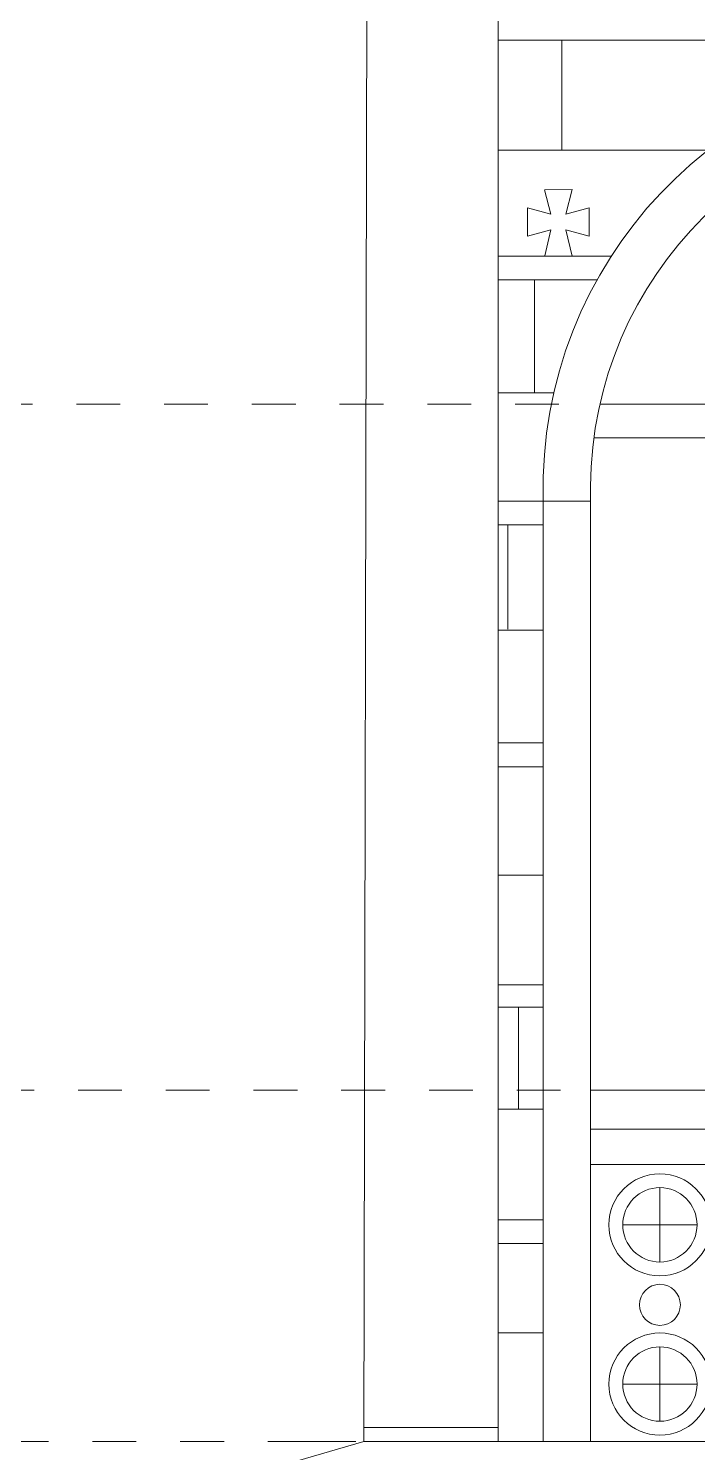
# Model space of a CAD drawing. Header units: millimetres. Extents: x -490789 to -449459, y 209001 to 327650.
# Drawn here: x -476446 to -474294, y 256096 to 260672 of the extents above; entities that cross this region are included whole.
import ezdxf

# ---------------------------------------------------------------- set-up
doc = ezdxf.new("R2010")
doc.units = ezdxf.units.MM
doc.header["$MEASUREMENT"] = 0
doc.linetypes.add('Невидимая', pattern=[195.611112, 141.111112, -54.5])
doc.linetypes.add('Штриховая', pattern=[282.222223, 141.111112, -141.111112])
for name, color, linetype, lineweight in [('0_Ном._пера__7_Ном._пера__1_Ном._пера__1', 1, 'Continuous', 18), ('0_Ном._пера__7_Ном._пера__7_Ном._пера__1', 1, 'Continuous', 18), ('0_Ном._пера__7_Ном._пера__7_Ном._пера__7', 7, 'Continuous', 18), ('0_Ном_пера__1_Ном_пера__1_Ном_пера__1_Ном._пера__1_Ном_пера__1_Ном_пера__1_Ном_пера__1_Ном_пера__1_Ном_пера__1_Ном_пера__1_Ном_пера__1_Ном_пера__1_Ном_пера__1_Ном_пера__1_Ном_пера__1_Ном_пера__1_Ном_пера__1_Ном_пера__1_Ном_пера__1_Ном_пера__1_Ном_пера___D_Ном._пера__1', 1, 'Continuous', 18), ('0_Ном_пера__1_Ном_пера__1_Ном_пера__1_Ном._пера__1_Ном_пера__1_Ном_пера__1_Ном_пера__1_Ном_пера__1_Ном_пера__1_Ном_пера__1_Ном_пера__1_Ном_пера__1_Ном_пера__1_Ном_пера__1_Ном_пера__1_Ном_пера__1_Ном_пера__1_Ном_пера__1_Ном_пера__1_Ном_пера__1_Ном_пера___D_Ном._пера__7', 7, 'Continuous', 18), ('0_Ном_пера__1_Ном_пера__1_Ном_пера__1_Ном_пера__1_Ном_пера__1_Ном_пера__1_Ном_пера__1_Ном_пера__1_Ном_пера__1_Ном_пера__1_Ном._пера__1_Ном_пера__1_Ном_пера__1_Ном_пера__1_Ном_пера__1_Ном_пера__1_Ном_пера__1_Ном_пера__1_Ном_пера__1_Ном_пера__1_Ном_пера___D_Ном._пера__1', 1, 'Continuous', 18), ('0_Ном_пера__7_Ном_пера__7_Ном_пера__7_Ном_пера__7_Ном_пера__7_Ном_пера__7_Ном_пера__7_Ном_пера__7_Ном_пера__7_Ном._пера__7_Ном_пера__7_Ном_пера__7_Ном_пера__7_Ном_пера__7_Ном_пера__7_Ном_пера__7_Ном_пера__7_Ном_пера__7_Ном_пера__7_Ном_пера__7_Ном_пера___7_Ном._пера__1', 1, 'Continuous', 18), ('0_Ном_пера__7_Ном_пера__7_Ном_пера__7_Ном_пера__7_Ном_пера__7_Ном_пера__7_Ном_пера__7_Ном_пера__7_Ном_пера__7_Ном._пера__7_Ном_пера__7_Ном_пера__7_Ном_пера__7_Ном_пера__7_Ном_пера__7_Ном_пера__7_Ном_пера__7_Ном_пера__7_Ном_пера__7_Ном_пера__7_Ном_пера___7_Ном._пера__7', 7, 'Continuous', 18), ('0_Ном_пера__7_Ном_пера__7_Ном_пера__7_Ном_пера__7_Ном_пера__7_Ном_пера__7_Ном_пера__7_Ном_пера__7_Ном_пера__7_Ном_пера__7_Ном_пера__7_Ном_пера__7_Ном_пера__7_Ном_пера__7_Ном_пера__7_Ном._пера__7_Ном_пера__7_Ном._пера__7_Ном_пера__7_Ном._пера__7_Ном_пера_2_Ном._пера__7', 7, 'Continuous', 18), ('0_Ном_пера__7_Ном_пера__7_Ном_пера__7_Ном_пера__7_Ном_пера__7_Ном_пера__7_Ном_пера__7_Ном_пера__7_Ном_пера__7_Ном_пера__7_Ном_пера__7_Ном_пера__7_Ном_пера__7_Ном_пера__7_Ном_пера__7_Ном_пера__7_Ном_пера__7_Ном_пера__7_Ном._пера__7_Ном_пера__7_Ном._пера__5_Ном._пера__1', 1, 'Continuous', 18), ('0_Ном_пера__7_Ном_пера__7_Ном_пера__7_Ном_пера__7_Ном_пера__7_Ном_пера__7_Ном_пера__7_Ном_пера__7_Ном_пера__7_Ном_пера__7_Ном_пера__7_Ном_пера__7_Ном_пера__7_Ном_пера__7_Ном_пера__7_Ном_пера__7_Ном_пера__7_Ном_пера__7_Ном_пера__7_Ном_пера__7_Ном_пера__7_8_Ном._пера__1', 1, 'Continuous', 18), ('0_Ном_пера__7_Ном_пера__7_Ном_пера__7_Ном_пера__7_Ном_пера__7_Ном_пера__7_Ном_пера__7_Ном_пера__7_Ном_пера__7_Ном_пера__7_Ном_пера__7_Ном_пера__7_Ном_пера__7_Ном_пера__7_Ном_пера__7_Ном_пера__7_Ном_пера__7_Ном_пера__7_Ном_пера__7_Ном_пера__7_Ном_пера__7_C_Ном._пера__1', 1, 'Continuous', 18), ('0_Ном_пера__7_Ном_пера__7_Ном_пера__7_Ном_пера__7_Ном_пера__7_Ном_пера__7_Ном_пера__7_Ном_пера__7_Ном_пера__7_Ном_пера__7_Ном_пера__7_Ном_пера__7_Ном_пера__7_Ном_пера__7_Ном_пера__7_Ном_пера__7_Ном_пера__7_Ном_пера__7_Ном_пера__7_Ном_пера__7_Ном_пера__7_C_Ном._пера__8', 8, 'Continuous', 18), ('Defpoints_Ном_пера__7_Ном._пера__7_Ном._пера__7_Ном._пера__7_Ном._пера__7_Ном._пера__7_Ном._пера__7_Ном._пера__7', 7, 'Continuous', 18), ('hatch_Ном_пера__254_Ном_пера__254_Ном_пера__254_Ном._пера__254_Ном_пера__254_Ном._пера__9_Ном_пера__9_Ном_пера__9_Ном_пера__12_Ном_пера__12_Ном_пера__12_Ном_пера__12_Ном_пера__12_Ном_пера__12_Ном_пера__1_Ном_пера__1_Ном_пера__1_Ном_пера__1_Ном_пера__1_Н_B_Ном._пера__1', 1, 'Continuous', 18), ('Line 0.25_Ном_пера__7_Ном_пера__7_Ном_пера__7_Ном_пера__7_Ном_пера__7_Ном_пера__7_Ном_пера__7_Ном_пера__7_Ном_пера__7_Ном_пера__7_Ном_пера__7_Ном._пера__7_Ном._пера__7_Ном._пера__7_Ном._пера__7_Ном._пера__102_Ном._пера__102', 102, 'Continuous', 18)]:
    doc.layers.add(name, color=color, linetype=linetype, lineweight=lineweight)

msp = doc.modelspace()

# ---------------------------------------------------------------- linework, layer by layer
at = {"layer": '0_Ном._пера__7_Ном._пера__1_Ном._пера__1', "linetype": 'Continuous'}
msp.add_line((-474935.8, 259940), (-474571.5, 259940), dxfattribs=at)
msp.add_line((-474935.8, 259940), (-474571.5, 259940), dxfattribs=at)
at = {"layer": '0_Ном._пера__7_Ном._пера__7_Ном._пера__1', "linetype": 'Continuous'}
msp.add_line((-474935.8, 256842.8), (-474790.8, 256842.8), dxfattribs=at)
for radius, end in [(1378.8, 178.452), (1226.2, 179.6944)]:
    msp.add_arc((-473412, 259193.9), radius, 359.8495, end, dxfattribs=at)
at = {"layer": '0_Ном._пера__7_Ном._пера__7_Ном._пера__7', "linetype": 'Continuous'}
for p, q in [((-475367.3, 256130.8), (-475357.2, 260825.2)), ((-474935.8, 260825.2), (-474935.8, 259755)), ((-474935.8, 260825.1), (-474935.8, 256131.9)), ((-474730.9, 260633.8), (-474730.9, 260280.5)), ((-474260.6, 260280.5), (-474935.8, 260280.5)), ((-474818.1, 259863.9), (-474818.1, 259755)), ((-474818.1, 259863.9), (-474818.1, 259501.3)), ((-474790.8, 256130.8), (-474790.8, 259153.2)), ((-474638.2, 259153.2), (-474638.2, 256130.8)), ((-474935.8, 258738.3), (-474790.8, 258738.3)), ((-474638.2, 257260), (-472188, 257260)), ((-474638.2, 257134.4), (-472188, 257134.4)), ((-474638.2, 257021.3), (-472188, 257021.3)), ((-474415.3, 256946.8), (-474415.3, 256707.7)), ((-474535.6, 256827.2), (-474296.5, 256827.2)), ((-474415.2, 256435), (-474415.2, 256196)), ((-474534.7, 256315.5), (-474295.7, 256315.5)), ((-474935.8, 256176.4), (-475367.1, 256176.4)), ((-475367.2, 256130.8), (-476354.7, 255844.7)), ((-470954.1, 256130.8), (-475367.3, 256130.8))]:
    msp.add_line(p, q, dxfattribs=at)
for centre, radius in [((-474415.3, 256827.2), 164.1), ((-474415.3, 256827.2), 119.5), ((-474415.2, 256570.1), 65.9), ((-474415.2, 256315.5), 164.1), ((-474415.2, 256315.5), 119.5)]:
    msp.add_circle(centre, radius, dxfattribs=at)
at = {"layer": '0_Ном_пера__1_Ном_пера__1_Ном_пера__1_Ном._пера__1_Ном_пера__1_Ном_пера__1_Ном_пера__1_Ном_пера__1_Ном_пера__1_Ном_пера__1_Ном_пера__1_Ном_пера__1_Ном_пера__1_Ном_пера__1_Ном_пера__1_Ном_пера__1_Ном_пера__1_Ном_пера__1_Ном_пера__1_Ном_пера__1_Ном_пера___D_Ном._пера__1', "linetype": 'Continuous'}
for p, q in [((-471888.2, 260633.8), (-474935.8, 260633.8)), ((-474617, 259863.9), (-474935.8, 259863.9)), ((-474617, 259863.9), (-474935.8, 259863.9)), ((-474790.8, 259153), (-474935.8, 259153)), ((-474790.8, 259077), (-474935.8, 259077)), ((-474790.8, 258299.2), (-474935.8, 258299.2)), ((-474790.8, 257526.5), (-474935.8, 257526.5))]:
    msp.add_line(p, q, dxfattribs=at)
at = {"layer": '0_Ном_пера__1_Ном_пера__1_Ном_пера__1_Ном._пера__1_Ном_пера__1_Ном_пера__1_Ном_пера__1_Ном_пера__1_Ном_пера__1_Ном_пера__1_Ном_пера__1_Ном_пера__1_Ном_пера__1_Ном_пера__1_Ном_пера__1_Ном_пера__1_Ном_пера__1_Ном_пера__1_Ном_пера__1_Ном_пера__1_Ном_пера___D_Ном._пера__7', "linetype": 'Continuous'}
for p, q in [((-474790.8, 257951.3), (-474935.8, 257951.3)), ((-474790.8, 257198.7), (-474935.8, 257198.7))]:
    msp.add_line(p, q, dxfattribs=at)
at = {"layer": '0_Ном_пера__1_Ном_пера__1_Ном_пера__1_Ном_пера__1_Ном_пера__1_Ном_пера__1_Ном_пера__1_Ном_пера__1_Ном_пера__1_Ном_пера__1_Ном._пера__1_Ном_пера__1_Ном_пера__1_Ном_пера__1_Ном_пера__1_Ном_пера__1_Ном_пера__1_Ном_пера__1_Ном_пера__1_Ном_пера__1_Ном_пера___D_Ном._пера__1', "linetype": 'Continuous'}
msp.add_line((-474642.2, 260095), (-474642.2, 260004.6), dxfattribs=at)
msp.add_line((-474642.2, 260095), (-474642.2, 260004.6), dxfattribs=at)
at = {"layer": '0_Ном_пера__7_Ном_пера__7_Ном_пера__7_Ном_пера__7_Ном_пера__7_Ном_пера__7_Ном_пера__7_Ном_пера__7_Ном_пера__7_Ном._пера__7_Ном_пера__7_Ном_пера__7_Ном_пера__7_Ном_пера__7_Ном_пера__7_Ном_пера__7_Ном_пера__7_Ном_пера__7_Ном_пера__7_Ном_пера__7_Ном_пера___7_Ном._пера__1', "linetype": 'Continuous'}
msp.add_line((-474935.8, 258375.6), (-474790.8, 258375.6), dxfattribs=at)
at = {"layer": '0_Ном_пера__7_Ном_пера__7_Ном_пера__7_Ном_пера__7_Ном_пера__7_Ном_пера__7_Ном_пера__7_Ном_пера__7_Ном_пера__7_Ном._пера__7_Ном_пера__7_Ном_пера__7_Ном_пера__7_Ном_пера__7_Ном_пера__7_Ном_пера__7_Ном_пера__7_Ном_пера__7_Ном_пера__7_Ном_пера__7_Ном_пера___7_Ном._пера__7', "linetype": 'Continuous'}
for p, q in [((-474935.8, 259501.3), (-474756.1, 259501.3)), ((-474935.8, 256480.1), (-474790.8, 256480.1))]:
    msp.add_line(p, q, dxfattribs=at)
at = {"layer": '0_Ном_пера__7_Ном_пера__7_Ном_пера__7_Ном_пера__7_Ном_пера__7_Ном_пера__7_Ном_пера__7_Ном_пера__7_Ном_пера__7_Ном_пера__7_Ном_пера__7_Ном_пера__7_Ном_пера__7_Ном_пера__7_Ном_пера__7_Ном._пера__7_Ном_пера__7_Ном._пера__7_Ном_пера__7_Ном._пера__7_Ном_пера_2_Ном._пера__7', "linetype": 'Continuous'}
for p, q in [((-474903.9, 259077), (-474903.9, 258741)), ((-474870.5, 257526.5), (-474870.5, 257199.4))]:
    msp.add_line(p, q, dxfattribs=at)
at = {"layer": '0_Ном_пера__7_Ном_пера__7_Ном_пера__7_Ном_пера__7_Ном_пера__7_Ном_пера__7_Ном_пера__7_Ном_пера__7_Ном_пера__7_Ном_пера__7_Ном_пера__7_Ном_пера__7_Ном_пера__7_Ном_пера__7_Ном_пера__7_Ном_пера__7_Ном_пера__7_Ном_пера__7_Ном._пера__7_Ном_пера__7_Ном._пера__5_Ном._пера__1', "linetype": 'Continuous'}
msp.add_line((-474935.8, 257598.1), (-474790.8, 257598.1), dxfattribs=at)
at = {"layer": '0_Ном_пера__7_Ном_пера__7_Ном_пера__7_Ном_пера__7_Ном_пера__7_Ном_пера__7_Ном_пера__7_Ном_пера__7_Ном_пера__7_Ном_пера__7_Ном_пера__7_Ном_пера__7_Ном_пера__7_Ном_пера__7_Ном_пера__7_Ном_пера__7_Ном_пера__7_Ном_пера__7_Ном_пера__7_Ном_пера__7_Ном_пера__7_8_Ном._пера__1', "linetype": 'Continuous'}
for p, q in [((-474785.9, 260153.5), (-474765.5, 260074.9)), ((-474785.9, 260153.5), (-474765.5, 260074.9)), ((-474696.9, 260153.8), (-474717.3, 260074.9)), ((-474696.9, 260153.8), (-474717.3, 260074.9)), ((-474840.9, 260095), (-474765.5, 260074.9)), ((-474840.9, 260095), (-474765.5, 260074.9)), ((-474717.3, 260074.9), (-474642.2, 260095)), ((-474717.3, 260074.9), (-474642.2, 260095)), ((-474840.9, 260004.6), (-474765.6, 260024.8)), ((-474840.9, 260004.6), (-474765.6, 260024.8)), ((-474765.6, 260024.8), (-474785.7, 259940.6)), ((-474765.6, 260024.8), (-474785.7, 259940.6)), ((-474717.3, 260024.8), (-474642.2, 260004.6)), ((-474696.9, 259940.4), (-474717.3, 260024.8)), ((-474696.9, 259940.4), (-474717.3, 260024.8)), ((-474717.3, 260024.8), (-474642.2, 260004.6))]:
    msp.add_line(p, q, dxfattribs=at)
at = {"layer": '0_Ном_пера__7_Ном_пера__7_Ном_пера__7_Ном_пера__7_Ном_пера__7_Ном_пера__7_Ном_пера__7_Ном_пера__7_Ном_пера__7_Ном_пера__7_Ном_пера__7_Ном_пера__7_Ном_пера__7_Ном_пера__7_Ном_пера__7_Ном_пера__7_Ном_пера__7_Ном_пера__7_Ном_пера__7_Ном_пера__7_Ном_пера__7_C_Ном._пера__1', "linetype": 'Continuous'}
for p, q in [((-474790.3, 259231.1), (-474790.3, 259153.2)), ((-474638.1, 259200.4), (-474638.1, 259153.2)), ((-474638.2, 259153.2), (-474790.8, 259153.2)), ((-474935.8, 256767.3), (-474790.8, 256767.3))]:
    msp.add_line(p, q, dxfattribs=at)
at = {"layer": '0_Ном_пера__7_Ном_пера__7_Ном_пера__7_Ном_пера__7_Ном_пера__7_Ном_пера__7_Ном_пера__7_Ном_пера__7_Ном_пера__7_Ном_пера__7_Ном_пера__7_Ном_пера__7_Ном_пера__7_Ном_пера__7_Ном_пера__7_Ном_пера__7_Ном_пера__7_Ном_пера__7_Ном_пера__7_Ном_пера__7_Ном_пера__7_C_Ном._пера__8', "linetype": 'Невидимая'}
msp.add_line((-475534.8, 256130.8), (-472776.8, 256130.8), dxfattribs=at)
at = {"layer": 'Defpoints_Ном_пера__7_Ном._пера__7_Ном._пера__7_Ном._пера__7_Ном._пера__7_Ном._пера__7_Ном._пера__7_Ном._пера__7', "linetype": 'Continuous'}
for p, q in [((-472217.6, 259464.3), (-474606.4, 259464.3)), ((-474625.8, 259356.6), (-472198.2, 259356.6))]:
    msp.add_line(p, q, dxfattribs=at)
at = {"layer": 'hatch_Ном_пера__254_Ном_пера__254_Ном_пера__254_Ном._пера__254_Ном_пера__254_Ном._пера__9_Ном_пера__9_Ном_пера__9_Ном_пера__12_Ном_пера__12_Ном_пера__12_Ном_пера__12_Ном_пера__12_Ном_пера__12_Ном_пера__1_Ном_пера__1_Ном_пера__1_Ном_пера__1_Ном_пера__1_Н_B_Ном._пера__1', "linetype": 'Continuous'}
for p, q in [((-474785.7, 260153.6), (-474696.9, 260153.8)), ((-474785.7, 260153.6), (-474696.9, 260153.8)), ((-474840.9, 260095), (-474840.9, 260004.6)), ((-474840.9, 260095), (-474840.9, 260004.6))]:
    msp.add_line(p, q, dxfattribs=at)
at = {"layer": 'Line 0.25_Ном_пера__7_Ном_пера__7_Ном_пера__7_Ном_пера__7_Ном_пера__7_Ном_пера__7_Ном_пера__7_Ном_пера__7_Ном_пера__7_Ном_пера__7_Ном_пера__7_Ном._пера__7_Ном._пера__7_Ном._пера__7_Ном._пера__7_Ном._пера__102_Ном._пера__102', "linetype": 'Штриховая'}
for p, q in [((-474457.6, 259464.3), (-482811.1, 259464.3)), ((-482777.8, 257260), (-474531.7, 257260)), ((-475534.8, 256130.8), (-482756.7, 256130.8))]:
    msp.add_line(p, q, dxfattribs=at)

doc.saveas('drawing.dxf')
